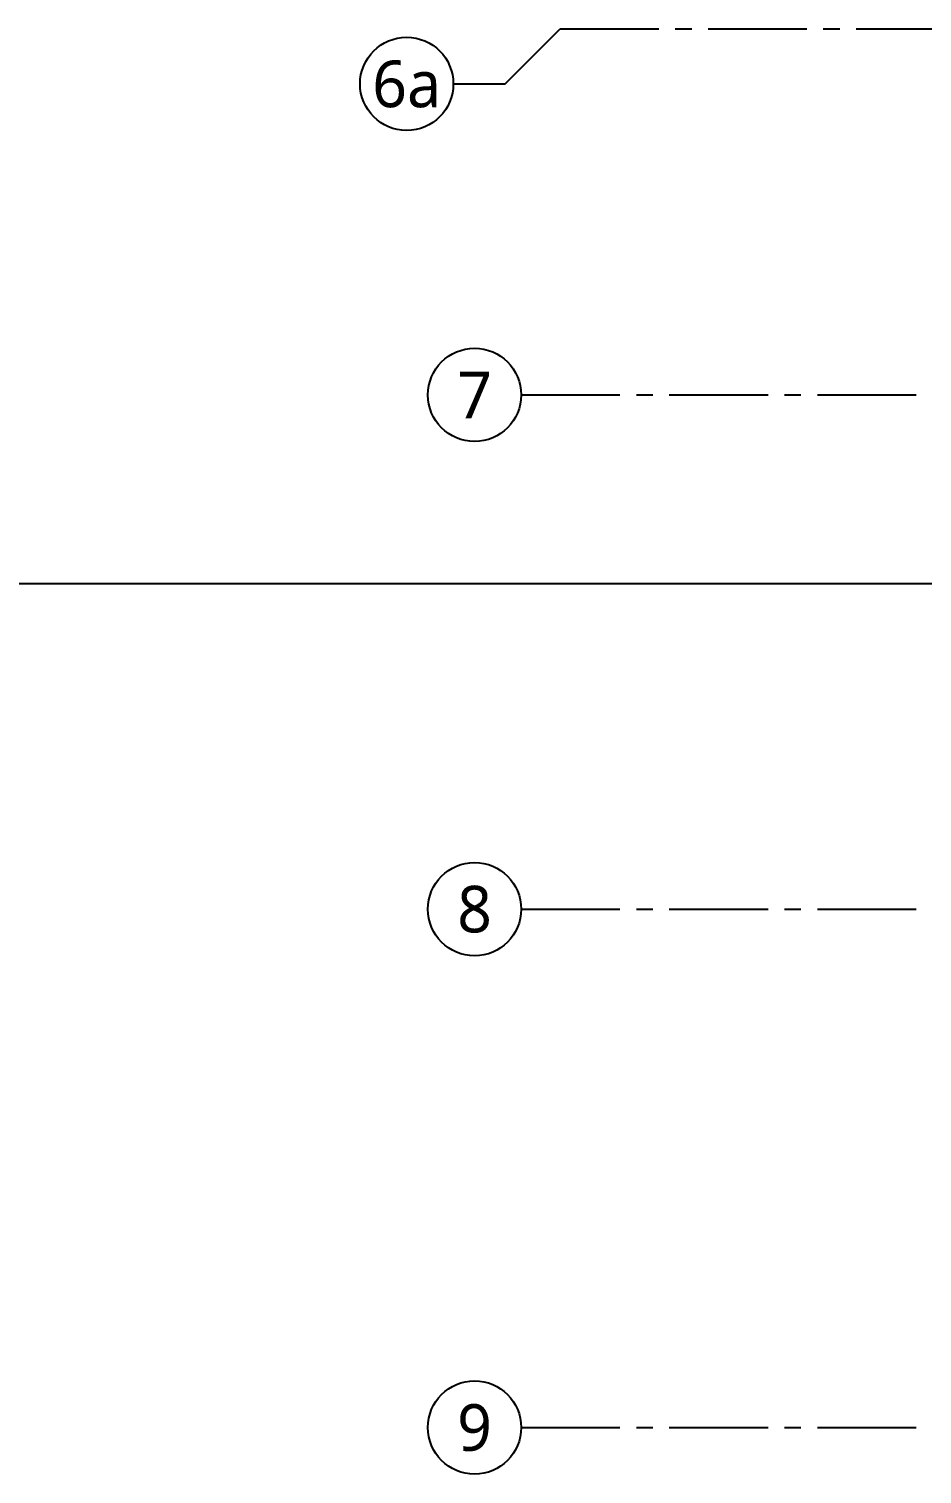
# Model space of a CAD drawing. Header units: millimetres. Extents: x -2409243 to -2334937, y -643723 to -441957.
# Drawn here: x -2371347 to -2362729, y -494618 to -480678 of the extents above; entities that cross this region are included whole.
import ezdxf
from ezdxf.enums import TextEntityAlignment as Align

# ---------------------------------------------------------------- set-up
doc = ezdxf.new("R2010")
doc.units = ezdxf.units.MM
doc.header["$MEASUREMENT"] = 0
doc.linetypes.add('CENTER2', pattern=[28.575, 19.05, -3.175, 3.175, -3.175])
for name, color, linetype in [('A-Anno-Grid Lines', 154, 'Continuous'), ('A-Wall Patt', 8, 'Continuous'), ('Anno_Labels', 7, 'Continuous')]:
    doc.layers.add(name, color=color, linetype=linetype)
doc.styles.get("Standard").update_dxf_attribs({"font": 'trebuc.ttf'})

# ---------------------------------------------------------------- blocks, each defined once
blk = doc.blocks.new('Grid Head')
blk.add_circle((0, 0), 3)
at = {"layer": 'Anno_Labels'}
blk.add_attdef('GRID_NAME', text='', height=3, dxfattribs=at).set_placement((0, 0), align=Align.MIDDLE_CENTER)
blk = doc.blocks.new('Grid Residences')
blk.add_lwpolyline([(-17087, 3578), (-17087, 3078), (-16557, 2548)])
at = {"layer": 'A-Anno-Grid Lines', "linetype": 'CENTER2', "ltscale": 50}
for p, q in [((-30047, 2923), (-30047, -27704)), ((-25047, 2923), (-25047, -27704)), ((-20087, 2923), (-20087, -27704)), ((-16557, 2548), (-16557, -10441))]:
    blk.add_line(p, q, dxfattribs=at)
ref = blk.add_blockref('Grid Head', (-17087, 4028), dxfattribs=dict(xscale=150, yscale=150, zscale=150, rotation=270))
ref.add_attrib('GRID_NAME', '6a', dxfattribs={"height": 450, "rotation": 270}).set_placement((-17087, 4028), align=Align.MIDDLE_CENTER)
ref = blk.add_blockref('Grid Head', (-30047, 3373), dxfattribs=dict(xscale=150, yscale=150, zscale=150, rotation=270))
ref.add_attrib('GRID_NAME', '9', dxfattribs={"height": 450, "rotation": 270}).set_placement((-30047, 3373), align=Align.MIDDLE_CENTER)
ref = blk.add_blockref('Grid Head', (-25047, 3373), dxfattribs=dict(xscale=150, yscale=150, zscale=150, rotation=270))
ref.add_attrib('GRID_NAME', '8', dxfattribs={"height": 450, "rotation": 270}).set_placement((-25047, 3373), align=Align.MIDDLE_CENTER)
ref = blk.add_blockref('Grid Head', (-20087, 3373), dxfattribs=dict(xscale=150, yscale=150, zscale=150, rotation=270))
ref.add_attrib('GRID_NAME', '7', dxfattribs={"height": 450, "rotation": 270}).set_placement((-20087, 3373), align=Align.MIDDLE_CENTER)

msp = doc.modelspace()

# ---------------------------------------------------------------- linework, layer by layer
at = {"layer": 'A-Wall Patt'}
msp.add_line((-2409243.5, -486026.3), (-2353492.2, -486026.3), dxfattribs=at)

# ---------------------------------------------------------------- block references
at = {"layer": 'A-Anno-Grid Lines', "rotation": 90}
msp.add_blockref('Grid Residences', (-2363674.2, -464121.2), dxfattribs=at)

doc.saveas('drawing.dxf')
